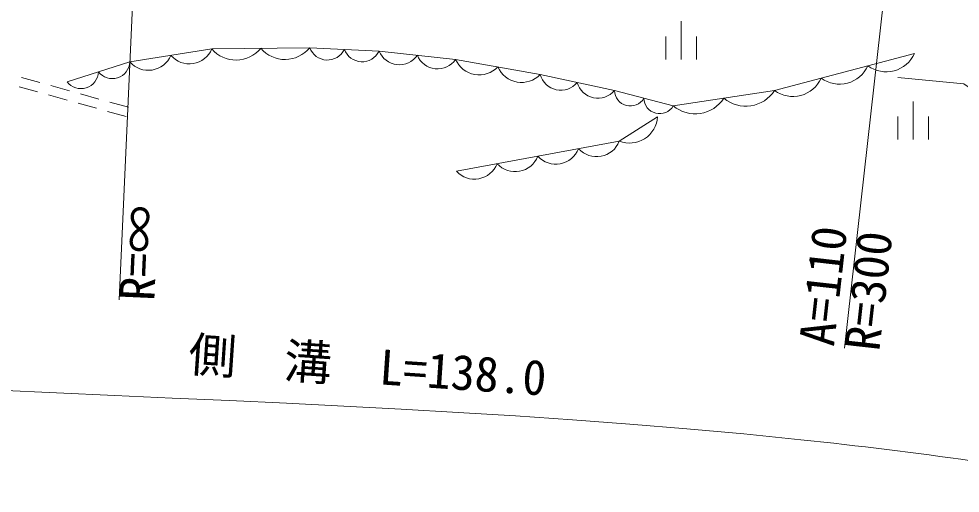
# Model space of a CAD drawing. Units: millimetres, scale not verified. Extents: x 40000 to 680000, y 20000 to 380000.
# Drawn here: x 295040 to 344224, y 264015 to 288798 of the extents above; entities that cross this region are included whole.
import ezdxf
from ezdxf.enums import TextEntityAlignment as Align

# ---------------------------------------------------------------- set-up
doc = ezdxf.new("R2010")
doc.units = ezdxf.units.MM
doc.header["$LTSCALE"] = 1000
doc.layers.add('M-BGD', color=7, linetype='Continuous', lineweight=13)
doc.layers.add('M-STR-HTXT', color=7, linetype='Continuous', lineweight=13)
doc.styles.add('ＭＳ ゴシック', font='')
doc.styles.get('ＭＳ ゴシック').set_extended_font_data('MS Gothic')

msp = doc.modelspace()

# ---------------------------------------------------------------- linework, layer by layer
at = {"layer": 'M-BGD'}
for p, q in [((329654, 288677), (329654, 286677)), ((328854, 287877), (328854, 286677)), ((330454, 287877), (330454, 286677)), ((295180, 285737), (296144, 285468)), ((296721, 285306), (297684, 285037)), ((295054, 285253), (296017, 284984)), ((296595, 284822), (297558, 284553)), ((298262, 284875), (299225, 284606)), ((298136, 284391), (299099, 284122)), ((299803, 284445), (300766, 284175)), ((341761, 284486), (341761, 282486)), ((299677, 283961), (300640, 283691)), ((340961, 283686), (340961, 282486)), ((342561, 283686), (342561, 282486))]:
    msp.add_line(p, q, dxfattribs=at)
for points in [[(297561, 285509), (300838, 286546), (305127, 287224), (310238, 287287), (313862, 287110), (317862, 286676), (322279, 285888), (326162, 285052), (329235, 284247), (334524, 285050), (341838, 286985)], [(349223, 283161), (347507, 283259), (344415, 285408), (340963, 285729)], [(317903, 280835), (326415, 282404), (328417, 283680)]]:
    msp.add_lwpolyline(points, dxfattribs=at)
for centre, radius, start, end in [((306392, 288300), 1660, 220.3951, 321.0179), ((308947, 288332), 1660, 220.3951, 321.0179), ((311162, 287628), 986, 200.2402, 334.1631), ((301804, 287390), 1282, 221.1296, 336.8383), ((303949, 287729), 1282, 221.1296, 336.8383), ((312975, 287540), 986, 200.2402, 334.1631), ((314921, 287542), 1143, 202.1667, 325.428), ((316921, 287324), 1143, 202.1667, 325.428), ((340357, 287654), 1625, 233.9312, 335.7096), ((299924, 286588), 915, 217.7024, 357.4162), ((319097, 287215), 1348, 203.6055, 316.184), ((321306, 286822), 1348, 203.6055, 316.184), ((337919, 287008), 1625, 233.9312, 335.7096), ((298285, 286069), 915, 217.7024, 357.4162), ((323359, 286190), 1122, 195.5734, 320.1282), ((325301, 285772), 1122, 195.5734, 320.1282), ((335480, 286363), 1625, 233.9312, 335.7096), ((326988, 285069), 826, 181.1769, 329.4491), ((333023, 286025), 1790, 230.3, 326.9645), ((328524, 284667), 826, 181.1769, 329.4491), ((330379, 285624), 1790, 230.3, 326.9645), ((326947, 283779), 1474, 248.8666, 356.1517), ((325229, 282872), 1275, 222.419, 338.4664), ((323101, 282480), 1275, 222.419, 338.4664), ((320973, 282088), 1275, 222.419, 338.4664), ((318845, 281696), 1275, 222.419, 338.4664)]:
    msp.add_arc(centre, radius, start, end, dxfattribs=at)
at = {"layer": 'M-STR-HTXT'}
for p, q in [((301851, 309078), (300285, 274113)), ((342085, 306372), (338174, 271591)), ((300061, 269118), (241488, 271742))]:
    msp.add_line(p, q, dxfattribs=at)
msp.add_lwpolyline([(300061, 269118), (303052, 268986), (306042, 268852), (309032, 268712), (312022, 268565), (315011, 268408), (317999, 268238), (320987, 268052), (323973, 267849), (326958, 267626), (329942, 267380), (332923, 267108), (335901, 266809), (337615, 266622)], dxfattribs=at)
msp.add_arc((308561, 8251), 260000, 79.6439, 83.58403, dxfattribs=at)

# ---------------------------------------------------------------- texts
at = {"layer": 'M-STR-HTXT', "style": 'ＭＳ ゴシック'}
for s, rotation, p in [('R=∞', 87.435, (300285, 274113)), ('R=300', 83.584, (338174, 271591))]:
    msp.add_text(s, height=1833, rotation=rotation, dxfattribs=at).set_placement(p, align=Align.TOP_LEFT)
msp.add_text('A=110', height=1833, rotation=83.584, dxfattribs=at).set_placement((338174, 271591), align=Align.BOTTOM_LEFT)
msp.add_text('側\u3000溝\u3000L=138.0', height=1833, rotation=356.124, dxfattribs=at).set_placement((313161, 269199), align=Align.BOTTOM_CENTER)

doc.saveas('drawing.dxf')
